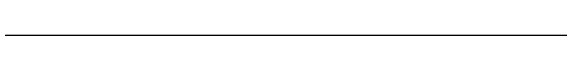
# Model space of a CAD drawing. Extents: x 296441 to 853063, y 459050 to 1117990.
# Drawn here: x 600846 to 608101, y 1076818 to 1076818 of the extents above; entities that cross this region are included whole.
import ezdxf

# ---------------------------------------------------------------- set-up
doc = ezdxf.new("R2010")
doc.units = 0
doc.header["$LTSCALE"] = 1000
doc.linetypes.add('CENTER2', pattern=[28.574999999999996, 19.05, -3.174999999999999, 3.174999999999999, -3.174999999999999])
doc.layers.add('G-GRID', color=8, linetype='CENTER2')

msp = doc.modelspace()

# ---------------------------------------------------------------- linework, layer by layer
at = {"layer": 'G-GRID'}
msp.add_line((674249.8684878367, 1076818.0776577, 5.417606087174588), (592333.0773429177, 1076818.0776577, 5.417605571205094), dxfattribs=at)

doc.saveas('drawing.dxf')
